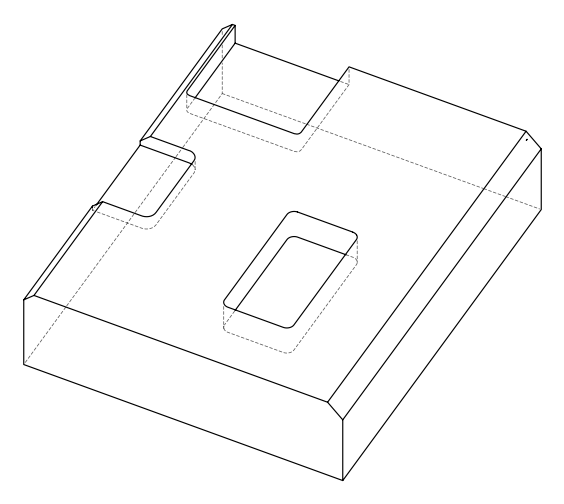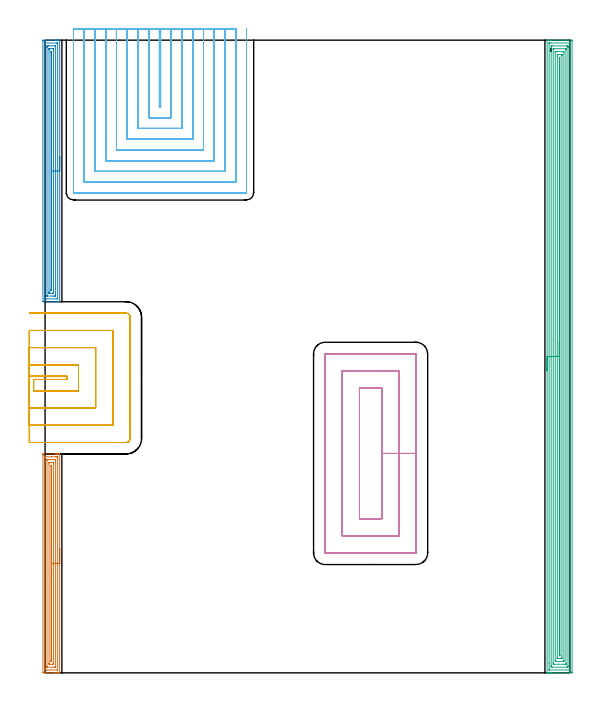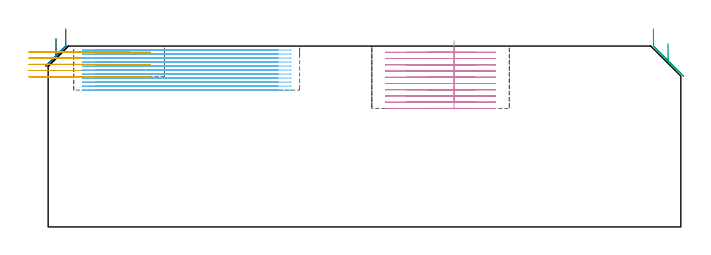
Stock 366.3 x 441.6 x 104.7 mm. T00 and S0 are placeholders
(PLAN: 6 operations, 2 tool changes, 137.4 min)
(1 AREA_MILL | FG_CHAMFER_SURFACE | UGT0205_001 | 6.29 min | 10901 mm3)
(2 AREA_MILL_1 | FG_CHAMFER_SURFACE_1 | UGT0205_001 | 7.48 min | 12939 mm3)
(3 AREA_MILL_2 | FG_CHAMFER_SURFACE_2 | UGT0205_001 | 24.94 min | 66830 mm3)
(4 MILL_RECTANGULAR_POCKET | POCKET_RECTANGULAR_STRAIGHT | NXT0201_012 | Follow Part, ap 4, ae 75% | 20.12 min | 443767 mm3)
(5 MILL_SLOT | SLOT_PARTIAL_RECTANGULAR | NXT0201_012 | Follow Part, ap 4, ae 75% | 10.41 min | 124743 mm3)
(6 MILL_SLOT_1 | SLOT_PARTIAL_RECTANGULAR_1 | NXT0201_013 | Follow Part, ap 2.5, ae 75% | 68.19 min | 371946 mm3)
(TOOL UGT0205_001 | Chamfer Mill 20 x 3 x 45 deg. | D20 FL50 Z2)
(TOOL NXT0201_012 | ENDMILL 16mm [2P460-1600-NA 1630] | D16 FL38 Z6)
(TOOL NXT0201_013 | ENDMILL 10mm | D10 FL30 Z4)
(OP 1 AREA_MILL)
G17 G21 G94 G90
T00 M6
G54
G17 G0 G90 X10.2 Y86.4 S1061 M3
G43 Z114.7 H0
G94 G1 Y86.362 Z113.828 F250.
Y86.248 Z112.963
Y86.059 Z112.112
Y85.797 Z111.28
Y85.463 Z110.474
Y85.06 Z109.7
Y84.592 Z108.964
Y84.06 Z108.272
Y83.471 Z107.629
Y82.828 Z107.039
Y82.136 Z106.508
Y81.4 Z106.04
Y80.626 Z105.637
Y79.82 Z105.303
Y78.988 Z105.041
Y78.137 Z104.852
Y77.272 Z104.738
Y76.4 Z104.7
Y0.147
X10.205 Y0.01 Z104.695
X10.173 Y0.008 Z104.664
X9.843 Y0. Z104.342
X9.383 Z103.882
X8.785 Z103.28
X7.598 Z102.095
X7.011 Z101.505
X-1.266 Y0.001 Z93.231
X-1.492 Y0.01 Z93.006
X-1.499 Y0.235 Z92.999
X-1.5 Y151.843 Z93.
X-1.499 Y152.204 Z93.001
X-1.494 Y152.729 Z93.003
X-1.491 Y152.792 Z93.006
X-0.972 Y152.8 Z93.525
X7.011 Z101.505
X7.598 Z102.095
X7.898 Z102.394
X8.485 Z102.982
X8.785 Z103.28
X9.384 Z103.883
X9.672 Z104.171
X9.844 Z104.343
X10.173 Y152.793 Z104.664
X10.197 Y152.79 Z104.688
X10.2 Y152.649 Z104.7
Y76.4
X8.786 Z103.286
Y2.38
X8.785 Y2.01 Z103.285
X8.274 Y2.002 Z102.774
X4.284 Y2. Z98.784
X1.18 Z95.68
X0.802 Z95.302
X0.291 Y2.002 Z94.791
X-0.085 Y2.01 Z94.415
X-0.086 Y2.38 Z94.414
Y2.381
Y150.42
X-0.085 Y150.79 Z94.415
X0.426 Y150.799 Z94.926
X4.416 Y150.8 Z98.916
X7.52 Z102.02
X7.898 Z102.398
X8.409 Y150.798 Z102.909
X8.785 Y150.79 Z103.285
X8.786 Y150.42 Z103.286
Y76.4
X7.371 Z101.871
Y4.164
X7.369 Y4.073 Z101.869
X7.367 Y4.029 Z101.867
X7.366 Y4.014 Z101.866
X7.336 Y4.01 Z101.836
X7.172 Y4.002 Z101.672
X7.011 Y4.001 Z101.511
X6.287 Y4. Z100.787
X1.689 Y4.001 Z96.189
X1.526 Y4.002 Z96.026
X1.418 Y4.006 Z95.918
X1.338 Y4.01 Z95.838
X1.335 Y4.044 Z95.835
X1.332 Y4.164 Z95.832
X1.329 Y4.526 Z95.829
Y148.636
X1.33 Y148.727 Z95.83
X1.333 Y148.771 Z95.833
X1.334 Y148.786 Z95.834
X1.364 Y148.79 Z95.864
X1.528 Y148.798 Z96.028
X1.689 Y148.799 Z96.189
X2.413 Y148.8 Z96.913
X7.011 Y148.799 Z101.511
X7.174 Y148.798 Z101.674
X7.282 Y148.794 Z101.782
X7.362 Y148.79 Z101.862
X7.365 Y148.756 Z101.865
X7.368 Y148.636 Z101.868
X7.371 Y148.275 Z101.871
Y76.4
X5.957 Z100.457
Y6.839
X5.953 Y6.119 Z100.453
X5.95 Y6.021 Z100.45
X5.862 Y6.01 Z100.362
X5.654 Y6.005 Z100.154
X5.237 Y6. Z99.737
X5.184 Z99.684
X3.411 Z97.911
X3.027 Y6.003 Z97.527
X2.836 Y6.008 Z97.336
X2.75 Y6.013 Z97.25
X2.748 Y6.077 Z97.248
X2.743 Y6.671 Z97.243
Y6.839
Y145.961
X2.747 Y146.681 Z97.247
X2.749 Y146.78 Z97.249
X2.838 Y146.79 Z97.338
X3.046 Y146.795 Z97.546
X3.463 Y146.8 Z97.963
X3.516 Z98.016
X5.289 Z99.789
X5.673 Y146.797 Z100.173
X5.864 Y146.792 Z100.364
X5.95 Y146.787 Z100.45
X5.952 Y146.723 Z100.452
X5.957 Y146.129 Z100.457
Y145.961
Y76.4
X4.543 Z99.043
X4.542 Y8.234 Z99.042
X4.54 Y8.105 Z99.04
X4.536 Y8.011 Z99.036
X4.504 Y8.007 Z99.004
X4.35 Y8.001 Z98.85
X4.262 Y8. Z98.762
X4.207 Y8.001 Z98.707
X4.177 Y8.005 Z98.677
X4.167 Y8.009 Z98.667
X4.164 Y8.041 Z98.664
X4.158 Y8.428 Z98.658
X4.157 Y8.623 Z98.657
Y8.817
X4.158 Y144.566 Z98.658
X4.16 Y144.695 Z98.66
X4.164 Y144.789 Z98.664
X4.196 Y144.793 Z98.696
X4.35 Y144.799 Z98.85
X4.438 Y144.8 Z98.938
X4.493 Y144.799 Z98.993
X4.523 Y144.795 Z99.023
X4.533 Y144.791 Z99.033
X4.536 Y144.759 Z99.036
X4.542 Y144.371 Z99.042
X4.543 Y144.177 Z99.043
Y143.983
Y76.4
Y75.528 Z99.081
Y74.664 Z99.195
Y73.812 Z99.384
Y72.98 Z99.646
Y72.174 Z99.98
Y71.4 Z100.383
Y70.664 Z100.851
Y69.972 Z101.383
Y69.329 Z101.972
Y68.74 Z102.615
Y68.209 Z103.307
Y67.74 Z104.043
Y67.337 Z104.817
Y67.003 Z105.623
Y66.741 Z106.455
Y66.552 Z107.307
Y66.438 Z108.171
Y66.4 Z109.043
G0 Z114.7
M5
M2
(OP 2 AREA_MILL_1)
G17 G21 G94 G90
T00 M6
G54
G17 G0 G90 X10.2 Y360.3 S1061 M3
G43 Z114.7 H0
G94 G1 Y360.262 Z113.828 F250.
Y360.148 Z112.963
Y359.959 Z112.112
Y359.697 Z111.28
Y359.363 Z110.474
Y358.96 Z109.7
Y358.492 Z108.964
Y357.96 Z108.272
Y357.371 Z107.629
Y356.728 Z107.039
Y356.036 Z106.508
Y355.3 Z106.04
Y354.526 Z105.637
Y353.72 Z105.303
Y352.888 Z105.041
Y352.036 Z104.852
Y351.172 Z104.738
Y350.3 Z104.7
Y259.168
X10.205 Y259.01 Z104.695
X10.168 Y259.007 Z104.66
X9.793 Y259. Z104.292
X9.468 Z103.968
X8.785 Z103.28
X7.556 Z102.053
X7.011 Z101.505
X6.396 Z100.892
X-1.245 Z93.253
X-1.492 Y259.01 Z93.006
X-1.499 Y259.257 Z92.999
Y259.279
X-1.5 Y440.981 Z93.
X-1.497 Y441.346 Z93.002
X-1.492 Y441.59 Z93.006
X-1.244 Y441.6 Z93.253
X7.011 Z101.505
X7.556 Z102.053
X7.898 Z102.394
X8.443 Z102.939
X8.785 Z103.28
X9.468 Z103.968
X9.793 Z104.292
X10.168 Y441.593 Z104.66
X10.197 Y441.59 Z104.688
X10.2 Y441.428 Z104.7
Y350.3
X8.786 Z103.286
Y261.406
X8.785 Y261.01 Z103.285
X8.299 Y261.001 Z102.799
X0.802 Y261. Z95.302
X0.317 Y261.001 Z94.817
X-0.085 Y261.01 Z94.415
X-0.086 Y261.406 Z94.414
Y261.407
Y439.194
X-0.085 Y439.59 Z94.415
X0.401 Y439.599 Z94.901
X7.898 Y439.6 Z102.398
X8.383 Y439.599 Z102.883
X8.785 Y439.59 Z103.285
X8.786 Y439.194 Z103.286
Y350.3
X7.371 Z101.871
Y264.086
X7.37 Y263.724 Z101.87
X7.366 Y263.192 Z101.866
X7.364 Y263.02 Z101.864
X7.195 Y263.006 Z101.695
X7.011 Y263.003 Z101.511
X6.315 Y263. Z100.815
X6.124 Z100.624
X1.689 Y263.001 Z96.189
X1.498 Y263.004 Z95.998
X1.371 Y263.009 Z95.871
X1.334 Y263.012 Z95.834
X1.333 Y263.028 Z95.833
X1.331 Y263.071 Z95.831
X1.329 Y263.192 Z95.829
Y436.514
X1.33 Y436.876 Z95.83
X1.333 Y437.407 Z95.833
X1.336 Y437.58 Z95.836
X1.504 Y437.593 Z96.004
X1.689 Y437.597 Z96.189
X2.385 Y437.6 Z96.885
X2.576 Z97.076
X7.011 Y437.599 Z101.511
X7.202 Y437.596 Z101.702
X7.329 Y437.591 Z101.829
X7.365 Y437.588 Z101.865
X7.367 Y437.571 Z101.867
X7.369 Y437.528 Z101.869
X7.371 Y437.407 Z101.871
Y350.3
X5.957 Z100.457
Y265.873
X5.955 Y265.149 Z100.455
X5.952 Y265.044 Z100.452
X5.951 Y265.019 Z100.451
X5.939 Y265.01 Z100.439
X5.887 Y265.007 Z100.387
X5.67 Y265.003 Z100.17
X5.237 Y265. Z99.737
X3.463 Z97.963
X3.024 Y265.002 Z97.524
X2.814 Y265.006 Z97.314
X2.763 Y265.01 Z97.263
X2.749 Y265.015 Z97.249
X2.747 Y265.032 Z97.247
X2.745 Y265.1 Z97.245
X2.743 Y265.705 Z97.243
Y265.873
Y434.727
X2.745 Y435.451 Z97.245
X2.748 Y435.556 Z97.248
X2.749 Y435.581 Z97.249
X2.761 Y435.59 Z97.261
X2.813 Y435.593 Z97.313
X3.03 Y435.597 Z97.53
X3.463 Y435.6 Z97.963
X5.237 Z99.737
X5.676 Y435.598 Z100.176
X5.886 Y435.594 Z100.386
X5.937 Y435.59 Z100.437
X5.951 Y435.585 Z100.451
X5.952 Y435.568 Z100.452
X5.955 Y435.5 Z100.455
X5.957 Y434.895 Z100.457
Y434.727
Y350.3
X4.543 Z99.043
Y267.271
X4.542 Y267.141 Z99.042
X4.538 Y267.038 Z99.038
X4.536 Y267.011 Z99.036
X4.532 Y267.008 Z99.032
X4.514 Y267.005 Z99.014
X4.35 Y267.002 Z98.85
X4.257 Y267.003 Z98.757
X4.199 Y267.006 Z98.699
X4.173 Y267.009 Z98.673
X4.164 Y267.077 Z98.664
X4.159 Y267.465 Z98.659
X4.158 Y267.66 Z98.658
X4.157 Y433.329 Z98.657
X4.158 Y433.459 Z98.658
X4.161 Y433.562 Z98.661
X4.164 Y433.589 Z98.664
X4.168 Y433.592 Z98.668
X4.186 Y433.595 Z98.686
X4.35 Y433.598 Z98.85
X4.443 Y433.597 Z98.943
X4.501 Y433.594 Z99.001
X4.527 Y433.591 Z99.027
X4.536 Y433.523 Z99.036
X4.541 Y433.135 Z99.041
X4.542 Y432.94 Z99.042
X4.543 Y350.3 Z99.043
Y349.428 Z99.081
Y348.564 Z99.195
Y347.712 Z99.384
Y346.88 Z99.646
Y346.074 Z99.98
Y345.3 Z100.383
Y344.564 Z100.852
Y343.872 Z101.383
Y343.229 Z101.972
Y342.64 Z102.615
Y342.108 Z103.307
Y341.64 Z104.043
Y341.237 Z104.817
Y340.903 Z105.623
Y340.641 Z106.455
Y340.452 Z107.307
Y340.338 Z108.171
Y340.3 Z109.043
G0 Z114.7
M5
M2
(OP 3 AREA_MILL_2)
G17 G21 G94 G90
T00 M6
G54
G17 G0 G90 X350.4 Y210.8 S1061 M3
G43 Z114.7 H0
G94 G1 Y210.838 Z113.828 F250.
Y210.952 Z112.963
Y211.141 Z112.112
Y211.403 Z111.28
Y211.737 Z110.474
Y212.14 Z109.7
Y212.608 Z108.964
Y213.14 Z108.272
Y213.729 Z107.629
Y214.372 Z107.04
Y215.064 Z106.508
Y215.8 Z106.04
Y216.574 Z105.637
Y217.38 Z105.303
Y218.212 Z105.041
Y219.063 Z104.852
Y219.928 Z104.738
Y220.8 Z104.7
Y441.43
X350.402 Y441.59 Z104.688
X350.541 Y441.597 Z104.551
X350.687 Y441.6 Z104.413
X350.987 Z104.113
X351.653 Z103.442
X352.862 Z102.234
X353.405 Z101.689
X362.907 Z92.19
X367.423 Z87.674
X367.698 Y441.597 Z87.4
X367.792 Y441.59 Z87.305
X367.799 Y441.494 Z87.299
X367.8 Y440.984 Z87.3
X367.799 Y0.616 Z87.301
X367.796 Y0.236 Z87.302
X367.793 Y0.01 Z87.305
X367.423 Y0. Z87.674
X354.01 Z101.085
X353.405 Z101.689
X352.862 Z102.234
X352.529 Z102.567
X351.986 Z103.11
X351.653 Z103.442
X350.687 Z104.413
X350.543 Y0.001 Z104.55
X350.468 Y0.004 Z104.624
X350.403 Y0.01 Z104.688
X350.4 Y0.17 Z104.7
Y220.8
X351.814 Z103.286
X351.815 Y439.032 Z103.285
X351.816 Y439.197 Z103.284
X351.821 Y439.559 Z103.279
X351.831 Y439.59 Z103.269
X351.897 Y439.594 Z103.203
X352.002 Y439.598 Z103.098
X352.134 Y439.6 Z102.966
X352.529 Z102.571
X366.152 Z88.948
X366.323 Y439.597 Z88.777
X366.354 Y439.593 Z88.746
X366.379 Y439.587 Z88.721
X366.381 Y439.549 Z88.719
X366.385 Y439.362 Z88.715
X366.386 Y435.068 Z88.714
X366.385 Y2.568 Z88.715
X366.384 Y2.403 Z88.716
X366.379 Y2.041 Z88.721
X366.369 Y2.01 Z88.731
X366.303 Y2.005 Z88.797
X366.198 Y2.002 Z88.902
X366.066 Y2. Z89.034
X365.671 Z89.429
X352.048 Z103.052
X351.877 Y2.003 Z103.223
X351.846 Y2.007 Z103.254
X351.821 Y2.013 Z103.279
X351.819 Y2.051 Z103.281
X351.815 Y2.237 Z103.285
X351.814 Y6.533 Z103.286
Y220.8
X353.228 Z101.872
X353.229 Y436.697 Z101.871
X353.234 Y437.411 Z101.866
X353.236 Y437.584 Z101.864
X353.405 Y437.59 Z101.695
X354.097 Y437.599 Z101.003
X363.919 Y437.6 Z91.181
X364.612 Y437.597 Z90.488
X364.795 Y437.59 Z90.305
X364.965 Y437.581 Z90.135
X364.968 Y437.411 Z90.132
X364.97 Y437.232 Z90.13
X364.971 Y436.517 Z90.129
X364.972 Y436.337 Z90.128
X364.971 Y4.903 Z90.129
X364.966 Y4.189 Z90.134
X364.964 Y4.016 Z90.136
X364.795 Y4.01 Z90.305
X364.104 Y4.001 Z90.996
X354.281 Y4. Z100.819
X353.588 Y4.003 Z101.512
X353.405 Y4.01 Z101.695
X353.235 Y4.019 Z101.865
X353.232 Y4.189 Z101.868
X353.23 Y4.368 Z101.87
X353.229 Y5.083 Z101.871
X353.228 Y5.263 Z101.872
Y220.8
X354.643 Z100.457
X354.644 Y435.255 Z100.456
X354.646 Y435.43 Z100.454
X354.65 Y435.568 Z100.45
X354.656 Y435.591 Z100.444
X354.678 Y435.594 Z100.422
X354.731 Y435.597 Z100.369
X355.157 Y435.6 Z99.943
X363.066 Z92.034
X363.465 Y435.59 Z91.635
X363.551 Y435.582 Z91.549
X363.554 Y435.523 Z91.546
X363.556 Y435.461 Z91.544
X363.557 Y435.099 Z91.543
Y434.731
Y6.345
X363.554 Y6.169 Z91.546
X363.55 Y6.032 Z91.55
X363.544 Y6.009 Z91.556
X363.522 Y6.006 Z91.578
X363.469 Y6.003 Z91.631
X363.043 Y6. Z92.057
X355.134 Z99.966
X354.735 Y6.01 Z100.365
X354.649 Y6.018 Z100.451
X354.646 Y6.077 Z100.454
X354.644 Y6.139 Z100.456
X354.643 Y6.501 Z100.457
Y6.869
Y220.8
X356.057 Z99.043
Y432.944
X356.061 Y433.379 Z99.039
X356.064 Y433.587 Z99.036
X356.272 Y433.594 Z98.828
X356.91 Y433.599 Z98.19
X357.143 Y433.6 Z97.957
X361.525 Y433.599 Z93.575
X362.023 Y433.59 Z93.077
X362.136 Y433.582 Z92.964
X362.143 Y432.944 Z92.957
Y8.656
X362.139 Y8.221 Z92.961
X362.136 Y8.013 Z92.964
X361.928 Y8.006 Z93.172
X361.29 Y8.001 Z93.81
X361.057 Y8. Z94.043
X356.675 Y8.001 Z98.425
X356.177 Y8.01 Z98.923
X356.064 Y8.018 Z99.036
X356.057 Y8.656 Z99.043
Y220.8
X357.471 Z97.629
Y430.585
X357.473 Y431.158 Z97.627
X357.475 Y431.474 Z97.625
X357.478 Y431.577 Z97.622
X357.569 Y431.59 Z97.531
X357.786 Y431.594 Z97.314
X358.229 Y431.599 Z96.871
X360.559 Z94.541
X360.674 Y431.596 Z94.426
X360.71 Y431.592 Z94.39
X360.722 Y431.589 Z94.378
X360.724 Y431.569 Z94.376
X360.726 Y431.479 Z94.374
X360.728 Y431.158 Z94.372
X360.729 Y430.837 Z94.371
Y11.015
X360.727 Y10.442 Z94.373
X360.725 Y10.126 Z94.375
X360.722 Y10.023 Z94.378
X360.631 Y10.01 Z94.469
X360.414 Y10.006 Z94.686
X359.971 Y10.001 Z95.129
X357.641 Z97.459
X357.526 Y10.004 Z97.574
X357.49 Y10.008 Z97.61
X357.478 Y10.011 Z97.622
X357.476 Y10.031 Z97.624
X357.474 Y10.121 Z97.626
X357.472 Y10.442 Z97.628
X357.471 Y10.763 Z97.629
Y220.8
X358.885 Z96.215
X358.886 Y429.143 Z96.214
X358.888 Y429.371 Z96.212
X358.892 Y429.581 Z96.208
X358.988 Y429.59 Z96.112
X359.314 Y429.6 Z95.786
Y12.457
X359.312 Y12.229 Z95.788
X359.308 Y12.019 Z95.792
X359.212 Y12.01 Z95.888
X358.886 Y12. Z96.214
X358.885 Y220.8 Z96.215
Y221.672 Z96.253
Y222.536 Z96.367
Y223.388 Z96.555
Y224.22 Z96.818
Y225.026 Z97.152
Y225.8 Z97.554
Y226.536 Z98.023
Y227.228 Z98.554
Y227.871 Z99.144
Y228.46 Z99.787
Y228.991 Z100.479
Y229.46 Z101.215
Y229.863 Z101.988
Y230.197 Z102.794
Y230.459 Z103.626
Y230.648 Z104.478
Y230.762 Z105.343
Y230.8 Z106.215
G0 Z114.7
M5
M2
(OP 4 MILL_RECTANGULAR_POCKET)
G17 G21 G94 G90
T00 M6
G54
G17 G0 G90 X235. Y128.481 S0 M3
G43 Z114.7 H1
Z107.7
G94 G1 Y153.15 Z101.09 F250.
Y198.7 F500.
X219.4
Y107.6
X235.
Y153.15
X247.
Y210.7
X207.4
Y95.6
X247.
Y153.15
X259.
Y222.6
X258.995 Y222.655
X258.955 Y222.695
X258.9 Y222.7
X195.5
X195.445 Y222.695
X195.405 Y222.655
X195.4 Y222.6
Y83.7
X195.405 Y83.645
X195.445 Y83.605
X195.5 Y83.6
X258.9
X258.955 Y83.605
X258.995 Y83.645
X259. Y83.7
Y153.15
Y154.15
G0 X235. Y128.481 Z104.09
G1 Y153.15 Z97.48 F250.
Y198.7 F500.
X219.4
Y107.6
X235.
Y153.15
X247.
Y210.7
X207.4
Y95.6
X247.
Y153.15
X259.
Y222.6
X258.995 Y222.655
X258.955 Y222.695
X258.9 Y222.7
X195.5
X195.445 Y222.695
X195.405 Y222.655
X195.4 Y222.6
Y83.7
X195.405 Y83.645
X195.445 Y83.605
X195.5 Y83.6
X258.9
X258.955 Y83.605
X258.995 Y83.645
X259. Y83.7
Y153.15
Y154.15
G0 X235. Y128.481 Z100.48
G1 Y153.15 Z93.87 F250.
Y198.7 F500.
X219.4
Y107.6
X235.
Y153.15
X247.
Y210.7
X207.4
Y95.6
X247.
Y153.15
X259.
Y222.6
X258.995 Y222.655
X258.955 Y222.695
X258.9 Y222.7
X195.5
X195.445 Y222.695
X195.405 Y222.655
X195.4 Y222.6
Y83.7
X195.405 Y83.645
X195.445 Y83.605
X195.5 Y83.6
X258.9
X258.955 Y83.605
X258.995 Y83.645
X259. Y83.7
Y153.15
Y154.15
G0 X235. Y128.481 Z96.87
G1 Y153.15 Z90.26 F250.
Y198.7 F500.
X219.4
Y107.6
X235.
Y153.15
X247.
Y210.7
X207.4
Y95.6
X247.
Y153.15
X259.
Y222.6
X258.995 Y222.655
X258.955 Y222.695
X258.9 Y222.7
X195.5
X195.445 Y222.695
X195.405 Y222.655
X195.4 Y222.6
Y83.7
X195.405 Y83.645
X195.445 Y83.605
X195.5 Y83.6
X258.9
X258.955 Y83.605
X258.995 Y83.645
X259. Y83.7
Y153.15
Y154.15
G0 X235. Y128.481 Z93.26
G1 Y153.15 Z86.65 F250.
Y198.7 F500.
X219.4
Y107.6
X235.
Y153.15
X247.
Y210.7
X207.4
Y95.6
X247.
Y153.15
X259.
Y222.6
X258.995 Y222.655
X258.955 Y222.695
X258.9 Y222.7
X195.5
X195.445 Y222.695
X195.405 Y222.655
X195.4 Y222.6
Y83.7
X195.405 Y83.645
X195.445 Y83.605
X195.5 Y83.6
X258.9
X258.955 Y83.605
X258.995 Y83.645
X259. Y83.7
Y153.15
Y154.15
G0 X235. Y128.481 Z89.65
G1 Y153.15 Z83.04 F250.
Y198.7 F500.
X219.4
Y107.6
X235.
Y153.15
X247.
Y210.7
X207.4
Y95.6
X247.
Y153.15
X259.
Y222.6
X258.995 Y222.655
X258.955 Y222.695
X258.9 Y222.7
X195.5
X195.445 Y222.695
X195.405 Y222.655
X195.4 Y222.6
Y83.7
X195.405 Y83.645
X195.445 Y83.605
X195.5 Y83.6
X258.9
X258.955 Y83.605
X258.995 Y83.645
X259. Y83.7
Y153.15
Y154.15
G0 X235. Y128.481 Z86.04
G1 Y153.15 Z79.43 F250.
Y198.7 F500.
X219.4
Y107.6
X235.
Y153.15
X247.
Y210.7
X207.4
Y95.6
X247.
Y153.15
X259.
Y222.6
X258.995 Y222.655
X258.955 Y222.695
X258.9 Y222.7
X195.5
X195.445 Y222.695
X195.405 Y222.655
X195.4 Y222.6
Y83.7
X195.405 Y83.645
X195.445 Y83.605
X195.5 Y83.6
X258.9
X258.955 Y83.605
X258.995 Y83.645
X259. Y83.7
Y153.15
Y154.15
G0 X235. Y128.481 Z82.43
G1 Y153.15 Z75.82 F250.
Y198.7 F500.
X219.4
Y107.6
X235.
Y153.15
X247.
Y210.7
X207.4
Y95.6
X247.
Y153.15
X259.
Y222.6
X258.995 Y222.655
X258.955 Y222.695
X258.9 Y222.7
X195.5
X195.445 Y222.695
X195.405 Y222.655
X195.4 Y222.6
Y83.7
X195.405 Y83.645
X195.445 Y83.605
X195.5 Y83.6
X258.9
X258.955 Y83.605
X258.995 Y83.645
X259. Y83.7
Y153.15
Y154.15
G0 X235. Y128.481 Z78.82
G1 Y153.15 Z72.21 F250.
Y198.7 F500.
X219.4
Y107.6
X235.
Y153.15
X247.
Y210.7
X207.4
Y95.6
X247.
Y153.15
X259.
Y222.6
X258.995 Y222.655
X258.955 Y222.695
X258.9 Y222.7
X195.5
X195.445 Y222.695
X195.405 Y222.655
X195.4 Y222.6
Y83.7
X195.405 Y83.645
X195.445 Y83.605
X195.5 Y83.6
X258.9
X258.955 Y83.605
X258.995 Y83.645
X259. Y83.7
Y153.15
Y154.15
G0 X235. Y128.481 Z75.21
G1 Y153.15 Z68.6 F250.
Y198.7 F500.
X219.4
Y107.6
X235.
Y153.15
X247.
Y210.7
X207.4
Y95.6
X247.
Y153.15
X259.
Y222.6
X258.995 Y222.655
X258.955 Y222.695
X258.9 Y222.7
X195.5
X195.445 Y222.695
X195.405 Y222.655
X195.4 Y222.6
Y83.7
X195.405 Y83.645
X195.445 Y83.605
X195.5 Y83.6
X258.9
X258.955 Y83.605
X258.995 Y83.645
X259. Y83.7
Y153.15
Y154.15
G0 Z114.7
M5
M2
(OP 5 MILL_SLOT)
G17 G21 G94 G90
T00 M6
G54
G17 G0 G90 X-11. Y207.011 S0 M3
G43 Z114.7 H1
Z101.16
G94 G1 X-8. Y207. F250.
X-7.847 F500.
X15.3
Y204.8
X-7.846
X-8.
Y196.8
X-7.846
X23.3
Y215.
X-7.847
X-8.
X-11. Y215.013 F250.
Y184.78
X-8. Y184.8
X-7.846 F500.
X35.3
Y227.
X-7.847
X-8.
X-11. Y227.02 F250.
Y172.761
X-8. Y172.799
X-7.846 Y172.8 F500.
X47.3
Y239.
X-7.847
X-8. Y239.001
X-11. Y239.039 F250.
X-10.846 Y160.8
X-7.846
X56.6 F500.
G3 X59.3 Y163.5 R2.7
G1 Y248.3
G3 X56.6 Y251. R2.7
G1 X-7.847
X-10.847 F250.
G0 X-11. Y207. Z97.62
G1 X-8.
X15.3 F500.
Y204.8
X-8.
Y196.8
X23.3
Y215.
X-8.
X-11. F250.
Y184.8
X-8.
X35.3 F500.
Y227.
X-8.
X-11. F250.
Y172.8
X-8.
X47.3 F500.
Y239.
X-8.
X-11. F250.
Y160.8
X-8.
X56.6 F500.
G3 X59.3 Y163.5 R2.7
G1 Y248.3
G3 X56.6 Y251. R2.7
G1 X-8.
X-11. F250.
G0 Y207. Z94.08
G1 X-8.
X15.3 F500.
Y204.8
X-8.
Y196.8
X23.3
Y215.
X-8.
X-11. F250.
Y184.8
X-8.
X35.3 F500.
Y227.
X-8.
X-11. F250.
Y172.8
X-8.
X47.3 F500.
Y239.
X-8.
X-11. F250.
Y160.8
X-8.
X56.6 F500.
G3 X59.3 Y163.5 R2.7
G1 Y248.3
G3 X56.6 Y251. R2.7
G1 X-8.
X-11. F250.
G0 Y207. Z90.54
G1 X-8.
X15.3 F500.
Y204.8
X-8.
Y196.8
X23.3
Y215.
X-8.
X-11. F250.
Y184.8
X-8.
X35.3 F500.
Y227.
X-8.
X-11. F250.
Y172.8
X-8.
X47.3 F500.
Y239.
X-8.
X-11. F250.
Y160.8
X-8.
X56.6 F500.
G3 X59.3 Y163.5 R2.7
G1 Y248.3
G3 X56.6 Y251. R2.7
G1 X-8.
X-11. F250.
G0 Y207. Z87.
G1 X-8.
X15.3 F500.
Y204.8
X-8.
Y196.8
X23.3
Y215.
X-8.
X-11. F250.
Y184.8
X-8.
X35.3 F500.
Y227.
X-8.
X-11. F250.
Y172.8
X-8.
X47.3 F500.
Y239.
X-8.
X-11. F250.
Y160.8
X-8.
X56.6 F500.
G3 X59.3 Y163.5 R2.7
G1 Y248.3
G3 X56.6 Y251. R2.7
G1 X-8.
X-11. F250.
G0 Z114.7
M5
M2
(OP 6 MILL_SLOT_1)
G17 G21 G94 G90
T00 M6
G54
G17 G0 G90 X79.8 Y449.6 S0 M3
G43 Z114.7 H0
Z102.382
G94 G1 Y446.6 F250.
Y395. F500.
X80.6
Y446.6
Y449.6 F250.
X72.3
Y446.6
Y387.5 F500.
X88.1
Y446.6
Y449.6 F250.
X64.8
Y446.6
Y380. F500.
X95.6
Y446.6
Y449.6 F250.
X57.3
Y446.6
Y372.5 F500.
X103.1
Y446.6
Y449.6 F250.
X49.8
Y446.6
Y365. F500.
X110.6
Y446.6
Y449.6 F250.
X42.3
Y446.6
Y357.5 F500.
X118.1
Y446.6
Y449.6 F250.
X34.8
Y446.6
Y350. F500.
X125.6
Y446.6
Y449.6 F250.
X27.3
Y446.6
Y342.5 F500.
X133.1
Y446.6
Y449.6 F250.
X19.8
Y446.6
Y335.3 F500.
G3 X20.1 Y335. R0.3
G1 X140.3
G3 X140.6 Y335.3 R0.3
G1 Y446.6
Y449.6 F250.
G0 X79.8 Z100.064
G1 Y446.6
Y395. F500.
X80.6
Y446.6
Y449.6 F250.
X72.3
Y446.6
Y387.5 F500.
X88.1
Y446.6
Y449.6 F250.
X64.8
Y446.6
Y380. F500.
X95.6
Y446.6
Y449.6 F250.
X57.3
Y446.6
Y372.5 F500.
X103.1
Y446.6
Y449.6 F250.
X49.8
Y446.6
Y365. F500.
X110.6
Y446.6
Y449.6 F250.
X42.3
Y446.6
Y357.5 F500.
X118.1
Y446.6
Y449.6 F250.
X34.8
Y446.6
Y350. F500.
X125.6
Y446.6
Y449.6 F250.
X27.3
Y446.6
Y342.5 F500.
X133.1
Y446.6
Y449.6 F250.
X19.8
Y446.6
Y335.3 F500.
G3 X20.1 Y335. R0.3
G1 X140.3
G3 X140.6 Y335.3 R0.3
G1 Y446.6
Y449.6 F250.
G0 X79.8 Z97.745
G1 Y446.6
Y395. F500.
X80.6
Y446.6
Y449.6 F250.
X72.3
Y446.6
Y387.5 F500.
X88.1
Y446.6
Y449.6 F250.
X64.8
Y446.6
Y380. F500.
X95.6
Y446.6
Y449.6 F250.
X57.3
Y446.6
Y372.5 F500.
X103.1
Y446.6
Y449.6 F250.
X49.8
Y446.6
Y365. F500.
X110.6
Y446.6
Y449.6 F250.
X42.3
Y446.6
Y357.5 F500.
X118.1
Y446.6
Y449.6 F250.
X34.8
Y446.6
Y350. F500.
X125.6
Y446.6
Y449.6 F250.
X27.3
Y446.6
Y342.5 F500.
X133.1
Y446.6
Y449.6 F250.
X19.8
Y446.6
Y335.3 F500.
G3 X20.1 Y335. R0.3
G1 X140.3
G3 X140.6 Y335.3 R0.3
G1 Y446.6
Y449.6 F250.
G0 X79.8 Z95.427
G1 Y446.6
Y395. F500.
X80.6
Y446.6
Y449.6 F250.
X72.3
Y446.6
Y387.5 F500.
X88.1
Y446.6
Y449.6 F250.
X64.8
Y446.6
Y380. F500.
X95.6
Y446.6
Y449.6 F250.
X57.3
Y446.6
Y372.5 F500.
X103.1
Y446.6
Y449.6 F250.
X49.8
Y446.6
Y365. F500.
X110.6
Y446.6
Y449.6 F250.
X42.3
Y446.6
Y357.5 F500.
X118.1
Y446.6
Y449.6 F250.
X34.8
Y446.6
Y350. F500.
X125.6
Y446.6
Y449.6 F250.
X27.3
Y446.6
Y342.5 F500.
X133.1
Y446.6
Y449.6 F250.
X19.8
Y446.6
Y335.3 F500.
G3 X20.1 Y335. R0.3
G1 X140.3
G3 X140.6 Y335.3 R0.3
G1 Y446.6
Y449.6 F250.
G0 X79.8 Z93.109
G1 Y446.6
Y395. F500.
X80.6
Y446.6
Y449.6 F250.
X72.3
Y446.6
Y387.5 F500.
X88.1
Y446.6
Y449.6 F250.
X64.8
Y446.6
Y380. F500.
X95.6
Y446.6
Y449.6 F250.
X57.3
Y446.6
Y372.5 F500.
X103.1
Y446.6
Y449.6 F250.
X49.8
Y446.6
Y365. F500.
X110.6
Y446.6
Y449.6 F250.
X42.3
Y446.6
Y357.5 F500.
X118.1
Y446.6
Y449.6 F250.
X34.8
Y446.6
Y350. F500.
X125.6
Y446.6
Y449.6 F250.
X27.3
Y446.6
Y342.5 F500.
X133.1
Y446.6
Y449.6 F250.
X19.8
Y446.6
Y335.3 F500.
G3 X20.1 Y335. R0.3
G1 X140.3
G3 X140.6 Y335.3 R0.3
G1 Y446.6
Y449.6 F250.
G0 X79.8 Z90.791
G1 Y446.6
Y395. F500.
X80.6
Y446.6
Y449.6 F250.
X72.3
Y446.6
Y387.5 F500.
X88.1
Y446.6
Y449.6 F250.
X64.8
Y446.6
Y380. F500.
X95.6
Y446.6
Y449.6 F250.
X57.3
Y446.6
Y372.5 F500.
X103.1
Y446.6
Y449.6 F250.
X49.8
Y446.6
Y365. F500.
X110.6
Y446.6
Y449.6 F250.
X42.3
Y446.6
Y357.5 F500.
X118.1
Y446.6
Y449.6 F250.
X34.8
Y446.6
Y350. F500.
X125.6
Y446.6
Y449.6 F250.
X27.3
Y446.6
Y342.5 F500.
X133.1
Y446.6
Y449.6 F250.
X19.8
Y446.6
Y335.3 F500.
G3 X20.1 Y335. R0.3
G1 X140.3
G3 X140.6 Y335.3 R0.3
G1 Y446.6
Y449.6 F250.
G0 X79.8 Z88.473
G1 Y446.6
Y395. F500.
X80.6
Y446.6
Y449.6 F250.
X72.3
Y446.6
Y387.5 F500.
X88.1
Y446.6
Y449.6 F250.
X64.8
Y446.6
Y380. F500.
X95.6
Y446.6
Y449.6 F250.
X57.3
Y446.6
Y372.5 F500.
X103.1
Y446.6
Y449.6 F250.
X49.8
Y446.6
Y365. F500.
X110.6
Y446.6
Y449.6 F250.
X42.3
Y446.6
Y357.5 F500.
X118.1
Y446.6
Y449.6 F250.
X34.8
Y446.6
Y350. F500.
X125.6
Y446.6
Y449.6 F250.
X27.3
Y446.6
Y342.5 F500.
X133.1
Y446.6
Y449.6 F250.
X19.8
Y446.6
Y335.3 F500.
G3 X20.1 Y335. R0.3
G1 X140.3
G3 X140.6 Y335.3 R0.3
G1 Y446.6
Y449.6 F250.
G0 X79.8 Z86.155
G1 Y446.6
Y395. F500.
X80.6
Y446.6
Y449.6 F250.
X72.3
Y446.6
Y387.5 F500.
X88.1
Y446.6
Y449.6 F250.
X64.8
Y446.6
Y380. F500.
X95.6
Y446.6
Y449.6 F250.
X57.3
Y446.6
Y372.5 F500.
X103.1
Y446.6
Y449.6 F250.
X49.8
Y446.6
Y365. F500.
X110.6
Y446.6
Y449.6 F250.
X42.3
Y446.6
Y357.5 F500.
X118.1
Y446.6
Y449.6 F250.
X34.8
Y446.6
Y350. F500.
X125.6
Y446.6
Y449.6 F250.
X27.3
Y446.6
Y342.5 F500.
X133.1
Y446.6
Y449.6 F250.
X19.8
Y446.6
Y335.3 F500.
G3 X20.1 Y335. R0.3
G1 X140.3
G3 X140.6 Y335.3 R0.3
G1 Y446.6
Y449.6 F250.
G0 X79.8 Z83.836
G1 Y446.6
Y395. F500.
X80.6
Y446.6
Y449.6 F250.
X72.3
Y446.6
Y387.5 F500.
X88.1
Y446.6
Y449.6 F250.
X64.8
Y446.6
Y380. F500.
X95.6
Y446.6
Y449.6 F250.
X57.3
Y446.6
Y372.5 F500.
X103.1
Y446.6
Y449.6 F250.
X49.8
Y446.6
Y365. F500.
X110.6
Y446.6
Y449.6 F250.
X42.3
Y446.6
Y357.5 F500.
X118.1
Y446.6
Y449.6 F250.
X34.8
Y446.6
Y350. F500.
X125.6
Y446.6
Y449.6 F250.
X27.3
Y446.6
Y342.5 F500.
X133.1
Y446.6
Y449.6 F250.
X19.8
Y446.6
Y335.3 F500.
G3 X20.1 Y335. R0.3
G1 X140.3
G3 X140.6 Y335.3 R0.3
G1 Y446.6
Y449.6 F250.
G0 X79.8 Z81.518
G1 Y446.6
Y395. F500.
X80.6
Y446.6
Y449.6 F250.
X72.3
Y446.6
Y387.5 F500.
X88.1
Y446.6
Y449.6 F250.
X64.8
Y446.6
Y380. F500.
X95.6
Y446.6
Y449.6 F250.
X57.3
Y446.6
Y372.5 F500.
X103.1
Y446.6
Y449.6 F250.
X49.8
Y446.6
Y365. F500.
X110.6
Y446.6
Y449.6 F250.
X42.3
Y446.6
Y357.5 F500.
X118.1
Y446.6
Y449.6 F250.
X34.8
Y446.6
Y350. F500.
X125.6
Y446.6
Y449.6 F250.
X27.3
Y446.6
Y342.5 F500.
X133.1
Y446.6
Y449.6 F250.
X19.8
Y446.6
Y335.3 F500.
G3 X20.1 Y335. R0.3
G1 X140.3
G3 X140.6 Y335.3 R0.3
G1 Y446.6
Y449.6 F250.
G0 X79.8 Z79.2
G1 Y446.6
Y395. F500.
X80.6
Y446.6
Y449.6 F250.
X72.3
Y446.6
Y387.5 F500.
X88.1
Y446.6
Y449.6 F250.
X64.8
Y446.6
Y380. F500.
X95.6
Y446.6
Y449.6 F250.
X57.3
Y446.6
Y372.5 F500.
X103.1
Y446.6
Y449.6 F250.
X49.8
Y446.6
Y365. F500.
X110.6
Y446.6
Y449.6 F250.
X42.3
Y446.6
Y357.5 F500.
X118.1
Y446.6
Y449.6 F250.
X34.8
Y446.6
Y350. F500.
X125.6
Y446.6
Y449.6 F250.
X27.3
Y446.6
Y342.5 F500.
X133.1
Y446.6
Y449.6 F250.
X19.8
Y446.6
Y335.3 F500.
G3 X20.1 Y335. R0.3
G1 X140.3
G3 X140.6 Y335.3 R0.3
G1 Y446.6
Y449.6 F250.
G0 Z114.7
M5
M2
